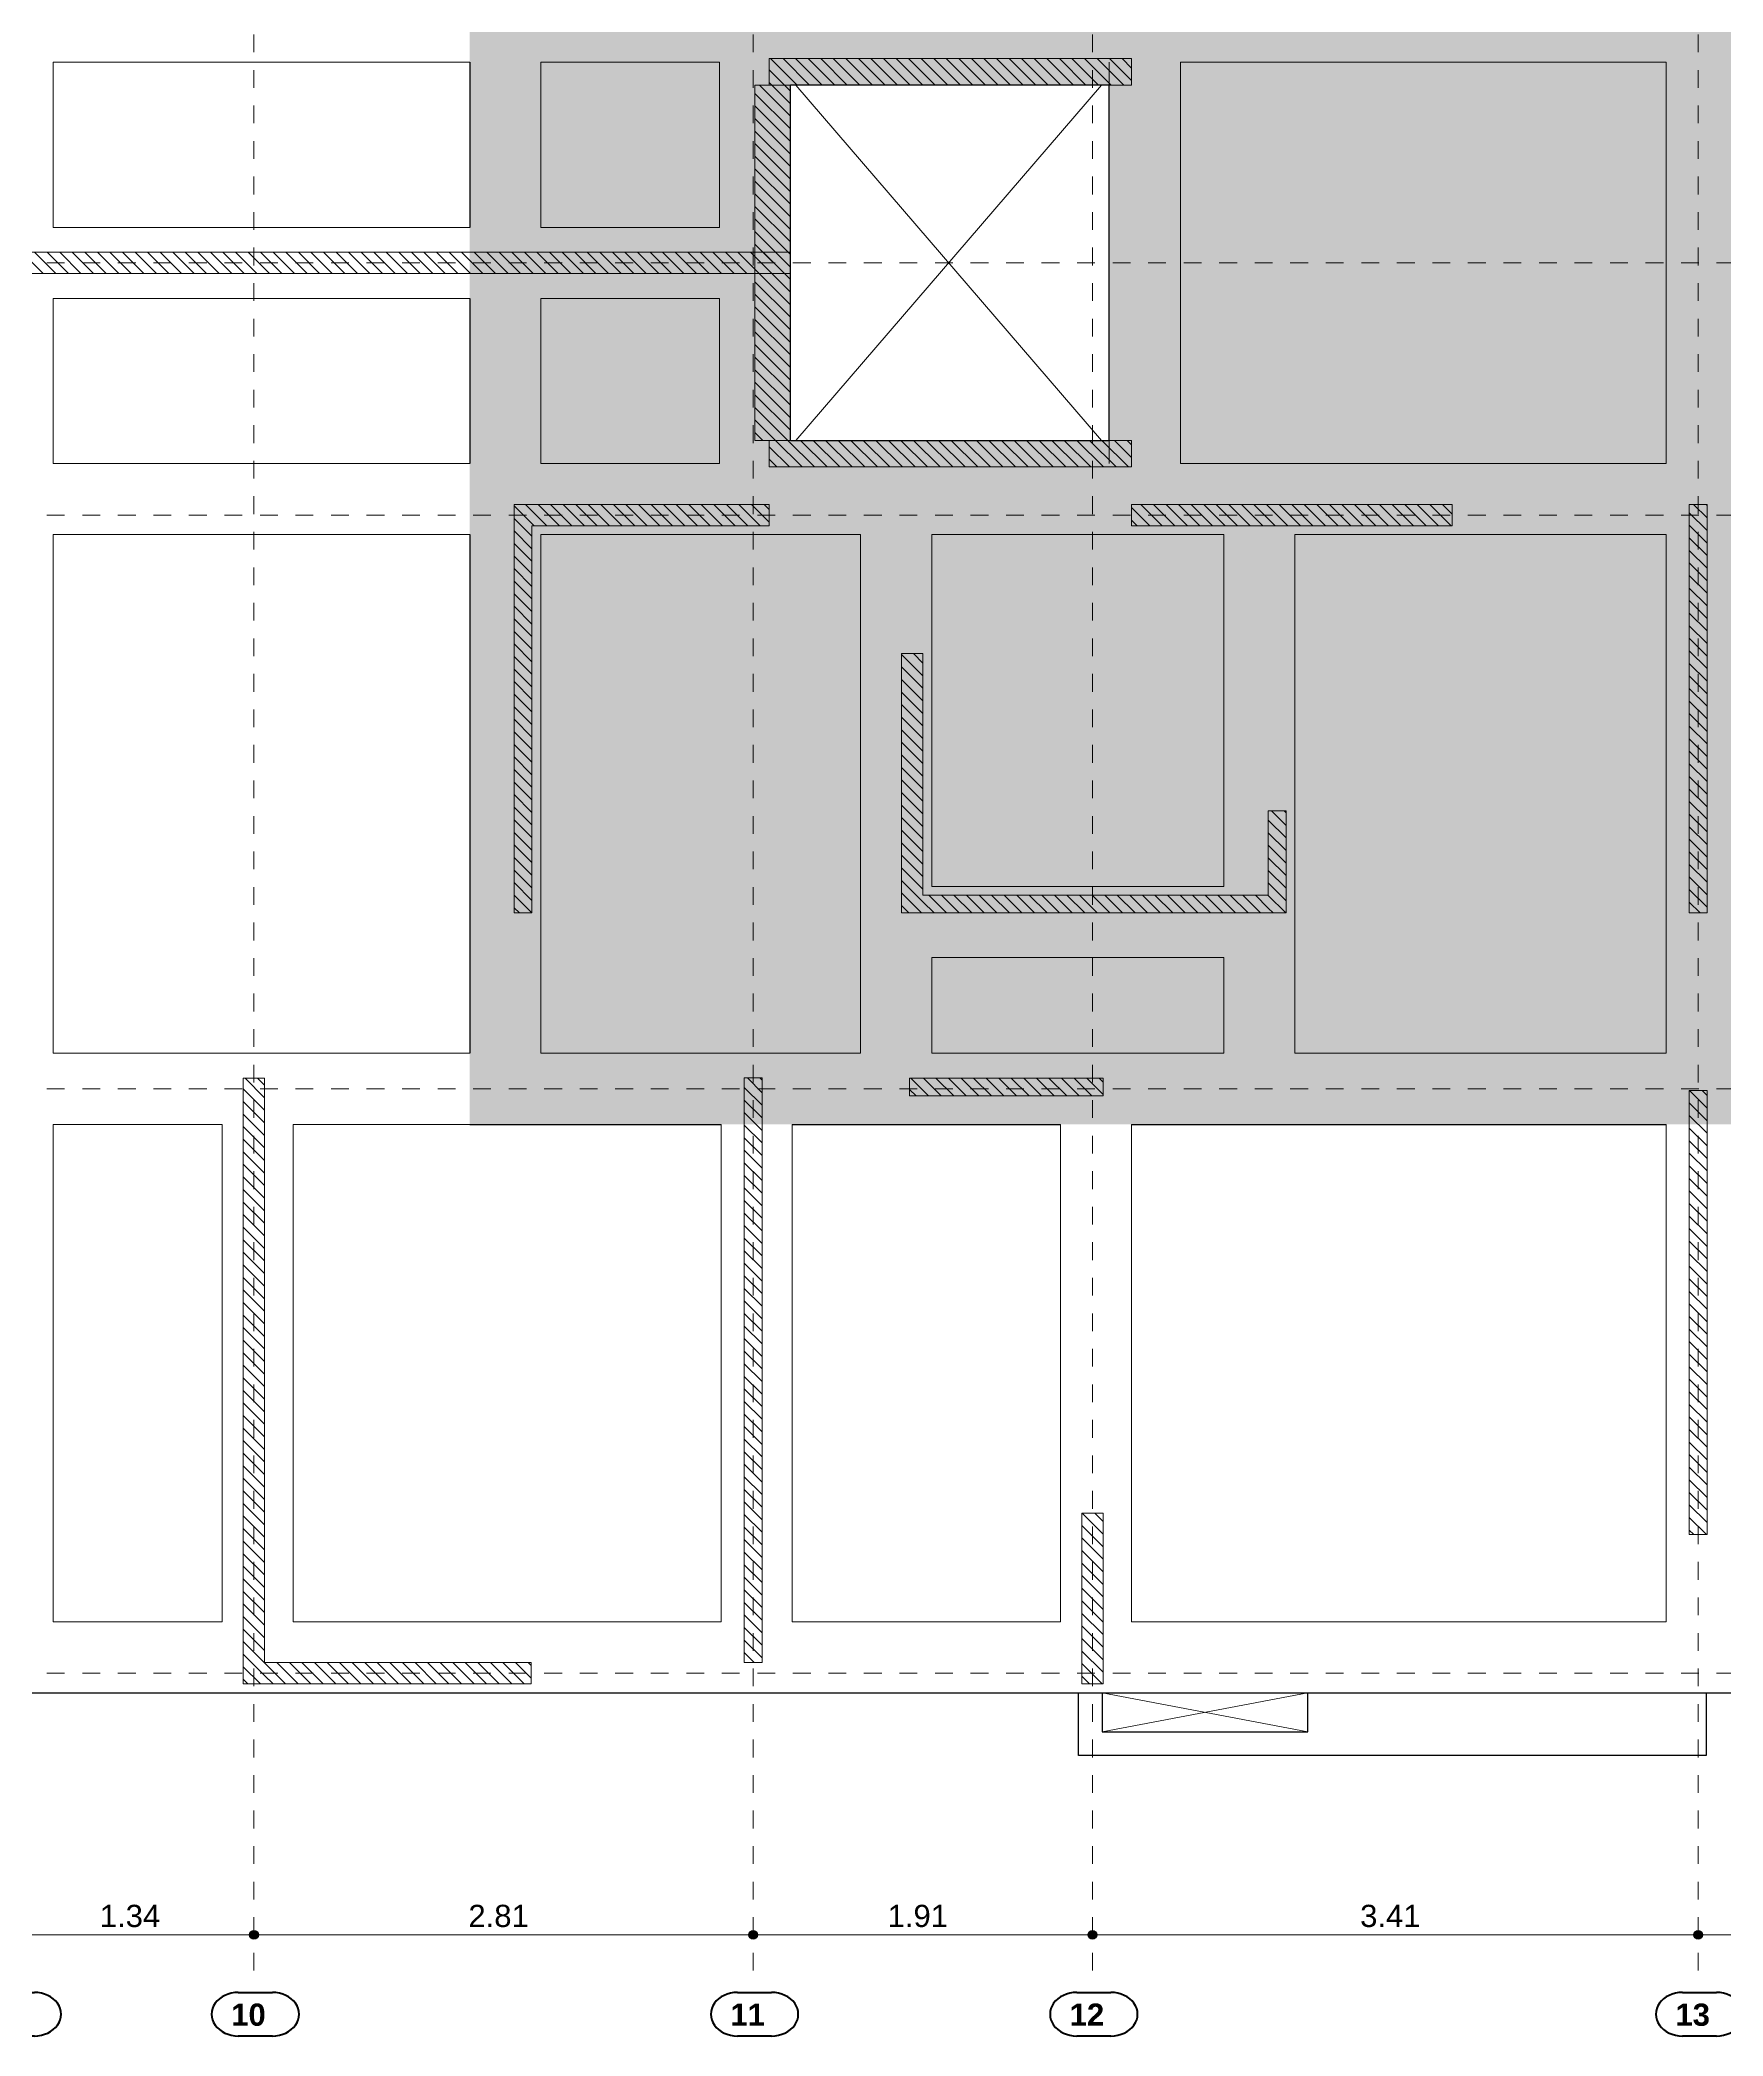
# Model space of a CAD drawing. Header units: metres. Extents: x 1.9 to 93.5, y 3.6 to 60.4.
# Drawn here: x 72.26 to 81.74, y 40.11 to 51.35 of the extents above; entities that cross this region are included whole.
import ezdxf

# ---------------------------------------------------------------- set-up
doc = ezdxf.new("R2010")
doc.units = ezdxf.units.M
doc.linetypes.add('-PYD PUNTEADO', pattern=[0.003177, 0.002118, -0.001059])
doc.linetypes.add('IMPORT-CENTER', pattern=[0.02, 0.0125, -0.0025, 0.0025, -0.0025])
for name, color, linetype, lineweight in [('ACHURADO-1', 8, 'Continuous', 9), ('CASETONES-1', 8, 'Continuous', 9), ('CONTORNO-1', 2, 'Continuous', 30), ('COTAS-2', 9, 'Continuous', 9), ('COTAS-50', 9, 'Continuous', 9), ('EJES-2', 1, 'IMPORT-CENTER', 9), ('MUROS-1', 8, 'Continuous', 9), ('MUROS-2', 8, '-PYD PUNTEADO', 9), ('TEXTEJES', 3, 'Continuous', 50), ('VARIOS', 8, 'Continuous', 9), ('VARIOS-1', 8, 'Continuous', 9)]:
    doc.layers.add(name, color=color, linetype=linetype, lineweight=lineweight)
doc.styles.add('Swis721 Ex BT_B_2', font='swisseb.ttf', dxfattribs={"height": 0.125})
doc.styles.add('Swis721 LtEx BT_4', font='swissel.ttf', dxfattribs={"height": 0.125})
doc.dimstyles.new('P_D-PLI-COT-EJE', dxfattribs={"dimscale": 0.3048, "dimtxt": 0.131878, "dimasz": 0.656168, "dimexe": 0.164042, "dimexo": 0.164042, "dimgap": 0.008202, "dimtad": 1, "dimrnd": 0.01, "dimzin": 0, "dimdsep": 46, "dimtxsty": 'Swis721 LtEx BT_4', "dimblk1": 'DOTSMALL', "dimblk2": 'DOTSMALL', "dimsah": 1, "dimcen": 0.09, "dimdle": 0.328084, "dimadec": 0, "dimazin": 0, "dimtfac": 1, "dimtdec": 4, "dimtix": 1, "dimtmove": 0, "dimatfit": 3, "dimfxl": 1, "dimtvp": 1, "dimtolj": 1, "dimtzin": 0, "dimarcsym": 2})
pattern_1 = [(315, (56.83287, 0), (0.03535534, 0.03535534), [])]

# ---------------------------------------------------------------- blocks, each defined once
blk = doc.blocks.new('Sobreancho h_1_00m - Sobreancho h_1_00m-3721884-LOS-1_4 - REFUERZO SUP_ CIMENTACIÓN LOSA SUP_')
at = {"layer": 'CASETONES-1'}
for p, q in [((21.449, 51.09), (21.449, 51.22)), ((21.449, 51.09), (21.449, 51.22)), ((21.449, 49.091), (21.449, 48.96)), ((21.449, 48.96), (21.449, 49.091))]:
    blk.add_line(p, q, dxfattribs=at)
blk = doc.blocks.new('Grid - P_D-DCA-EJE-VER-_1-75_-2560240-LOS-1_4 - REFUERZO SUP_ CIMENTACIÓN LOSA SUP_')
at = {"layer": 'TEXTEJES'}
for p, q in [((-0.00177, 0.00245), (0.00208, 0.00245)), ((-0.00177, -0.00245), (0.00208, -0.00245))]:
    blk.add_line(p, q, dxfattribs=at)
for centre, major_axis in [((-0.00177, 0), (-0.003, 0)), ((0.00208, 0), (0.003, 0))]:
    blk.add_ellipse(centre, major_axis=major_axis, ratio=0.817708, start_param=4.712389, end_param=7.853982, dxfattribs=at)
blk = doc.blocks.new('DIMBLOCK31-LOS-1_4 - REFUERZO SUP_ CIMENTACIÓN LOSA SUP_')
at = {"layer": 'COTAS-50', "lineweight": 25, "transparency": 16777216}
h = blk.add_hatch(color=256, dxfattribs=at)
edge = h.paths.add_edge_path()
edge.add_arc((72.127, 40.677), 0.025, 0, 360)
h = blk.add_hatch(color=256, dxfattribs=at)
edge = h.paths.add_edge_path()
edge.add_arc((73.467, 40.677), 0.025, 0, 360)
at = {"layer": 'COTAS-50', "transparency": 16777216}
for p, q in [((72.127, 40.663), (72.127, 40.727)), ((73.467, 40.663), (73.467, 40.727)), ((72.127, 40.677), (73.467, 40.677)), ((72.127, 40.677), (72.127, 40.663)), ((73.467, 40.677), (73.467, 40.663))]:
    blk.add_line(p, q, dxfattribs=at)
at = {"layer": 'COTAS-50', "lineweight": 25, "transparency": 16777216}
for centre in [(72.127, 40.677), (73.467, 40.677)]:
    blk.add_circle(centre, 0.025, dxfattribs=at)
at = {"layer": 'COTAS-50', "color": 0, "transparency": 16777216, "insert": (72.599, 40.846), "char_height": 0.125, "width": 0.47476, "attachment_point": 1, "line_spacing_factor": 0.989083, "style": 'Swis721 LtEx BT_4'}
blk.add_mtext('1.34', dxfattribs=at)
blk = doc.blocks.new('_DotSmall')
at = {"color": 0, "linetype": 'ByBlock', "const_width": 0.5}
blk.add_lwpolyline([(-0.0625, 0, 1), (0.0625, 0, 1)], format="xyb", close=True, dxfattribs=at)
blk = doc.blocks.new('DIMBLOCK32-LOS-1_4 - REFUERZO SUP_ CIMENTACIÓN LOSA SUP_')
at = {"layer": 'COTAS-50', "lineweight": 25, "transparency": 16777216}
h = blk.add_hatch(color=256, dxfattribs=at)
edge = h.paths.add_edge_path()
edge.add_arc((73.467, 40.677), 0.025, 0, 360)
h = blk.add_hatch(color=256, dxfattribs=at)
edge = h.paths.add_edge_path()
edge.add_arc((76.277, 40.677), 0.025, 0, 360)
at = {"layer": 'COTAS-50', "transparency": 16777216}
for p, q in [((73.467, 40.663), (73.467, 40.727)), ((76.277, 40.663), (76.277, 40.727)), ((73.467, 40.677), (76.277, 40.677)), ((73.467, 40.677), (73.467, 40.663)), ((76.277, 40.677), (76.277, 40.663))]:
    blk.add_line(p, q, dxfattribs=at)
at = {"layer": 'COTAS-50', "lineweight": 25, "transparency": 16777216}
for centre in [(73.467, 40.677), (76.277, 40.677)]:
    blk.add_circle(centre, 0.025, dxfattribs=at)
at = {"layer": 'COTAS-50', "color": 0, "transparency": 16777216, "insert": (74.674, 40.846), "char_height": 0.125, "width": 0.47476, "attachment_point": 1, "line_spacing_factor": 0.989083, "style": 'Swis721 LtEx BT_4'}
blk.add_mtext('2.81', dxfattribs=at)
blk = doc.blocks.new('DIMBLOCK33-LOS-1_4 - REFUERZO SUP_ CIMENTACIÓN LOSA SUP_')
at = {"layer": 'COTAS-50', "lineweight": 25, "transparency": 16777216}
h = blk.add_hatch(color=256, dxfattribs=at)
edge = h.paths.add_edge_path()
edge.add_arc((76.277, 40.677), 0.025, 0, 360)
h = blk.add_hatch(color=256, dxfattribs=at)
edge = h.paths.add_edge_path()
edge.add_arc((78.187, 40.677), 0.025, 0, 360)
at = {"layer": 'COTAS-50', "transparency": 16777216}
for p, q in [((76.277, 40.663), (76.277, 40.727)), ((78.187, 40.663), (78.187, 40.727)), ((76.277, 40.677), (78.187, 40.677)), ((76.277, 40.677), (76.277, 40.663)), ((78.187, 40.677), (78.187, 40.663))]:
    blk.add_line(p, q, dxfattribs=at)
at = {"layer": 'COTAS-50', "lineweight": 25, "transparency": 16777216}
for centre in [(76.277, 40.677), (78.187, 40.677)]:
    blk.add_circle(centre, 0.025, dxfattribs=at)
at = {"layer": 'COTAS-50', "color": 0, "transparency": 16777216, "insert": (77.034, 40.846), "char_height": 0.125, "width": 0.47476, "attachment_point": 1, "line_spacing_factor": 0.989083, "style": 'Swis721 LtEx BT_4'}
blk.add_mtext('1.91', dxfattribs=at)
blk = doc.blocks.new('DIMBLOCK34-LOS-1_4 - REFUERZO SUP_ CIMENTACIÓN LOSA SUP_')
at = {"layer": 'COTAS-50', "lineweight": 25, "transparency": 16777216}
h = blk.add_hatch(color=256, dxfattribs=at)
edge = h.paths.add_edge_path()
edge.add_arc((78.187, 40.677), 0.025, 0, 360)
h = blk.add_hatch(color=256, dxfattribs=at)
edge = h.paths.add_edge_path()
edge.add_arc((81.597, 40.677), 0.025, 0, 360)
at = {"layer": 'COTAS-50', "transparency": 16777216}
for p, q in [((78.187, 40.663), (78.187, 40.727)), ((81.597, 40.663), (81.597, 40.727)), ((78.187, 40.677), (81.597, 40.677)), ((78.187, 40.677), (78.187, 40.663)), ((81.597, 40.677), (81.597, 40.663))]:
    blk.add_line(p, q, dxfattribs=at)
at = {"layer": 'COTAS-50', "lineweight": 25, "transparency": 16777216}
for centre in [(78.187, 40.677), (81.597, 40.677)]:
    blk.add_circle(centre, 0.025, dxfattribs=at)
at = {"layer": 'COTAS-50', "color": 0, "transparency": 16777216, "insert": (79.694, 40.846), "char_height": 0.125, "width": 0.47476, "attachment_point": 1, "line_spacing_factor": 0.989083, "style": 'Swis721 LtEx BT_4'}
blk.add_mtext('3.41', dxfattribs=at)
blk = doc.blocks.new('DIMBLOCK35-LOS-1_4 - REFUERZO SUP_ CIMENTACIÓN LOSA SUP_')
at = {"layer": 'COTAS-50', "lineweight": 25, "transparency": 16777216}
h = blk.add_hatch(color=256, dxfattribs=at)
edge = h.paths.add_edge_path()
edge.add_arc((81.597, 40.677), 0.025, 0, 360)
h = blk.add_hatch(color=256, dxfattribs=at)
edge = h.paths.add_edge_path()
edge.add_arc((85.007, 40.677), 0.025, 0, 360)
at = {"layer": 'COTAS-50', "transparency": 16777216}
for p, q in [((81.597, 40.663), (81.597, 40.727)), ((85.007, 40.663), (85.007, 40.727)), ((81.597, 40.677), (85.007, 40.677)), ((81.597, 40.677), (81.597, 40.663)), ((85.007, 40.677), (85.007, 40.663))]:
    blk.add_line(p, q, dxfattribs=at)
at = {"layer": 'COTAS-50', "lineweight": 25, "transparency": 16777216}
for centre in [(81.597, 40.677), (85.007, 40.677)]:
    blk.add_circle(centre, 0.025, dxfattribs=at)
at = {"layer": 'COTAS-50', "color": 0, "transparency": 16777216, "insert": (83.104, 40.846), "char_height": 0.125, "width": 0.47476, "attachment_point": 1, "line_spacing_factor": 0.989083, "style": 'Swis721 LtEx BT_4'}
blk.add_mtext('3.41', dxfattribs=at)

msp = doc.modelspace()

# ---------------------------------------------------------------- hatches: boundary and pattern name
at = {"layer": 'ACHURADO-1'}
h = msp.add_hatch(dxfattribs=at)
h.set_pattern_fill('FP_2', color=256, style=0, pattern_type=2)
h.set_pattern_definition([(45, (56.83287, 0), (-0.11404925, 0.11404925), []), (45, (56.94692, 0), (-0.11404925, 0.11404925), [0.20161, -0.04032, 0.00168, -0.03865])])
h.paths.add_polyline_path([(55.992, 45.24), (69.572, 45.24), (69.572, 54.94), (55.742, 54.94), (55.742, 45.24)])
h.paths.add_polyline_path([(78.247, 45.24), (88.512, 45.24), (88.512, 54.94), (74.682, 54.94), (74.682, 45.24), (77.157, 45.24)])
h.paths.add_polyline_path([(56.922, 46.52), (56.142, 46.52), (56.142, 47.775), (56.922, 47.775), (56.922, 47.614)])
h.paths.add_polyline_path([(87.332, 46.52), (87.332, 47.775), (88.112, 47.775), (88.112, 46.52)])
h.paths.add_polyline_path([(86.957, 48.96), (86.957, 49.89), (87.657, 49.89), (87.657, 48.96)])
h.paths.add_polyline_path([(57.297, 48.96), (56.597, 48.96), (56.597, 49.89), (57.297, 49.89)])
h.paths.add_polyline_path([(78.282, 49.091), (76.487, 49.091), (76.487, 51.09), (78.282, 51.09), (78.282, 50.263)])
h.paths.add_polyline_path([(65.967, 49.091), (65.967, 51.09), (67.767, 51.09), (67.767, 49.091)])
h.paths.add_polyline_path([(87.657, 50.29), (86.957, 50.29), (86.957, 51.22), (87.657, 51.22)])
h.paths.add_polyline_path([(56.597, 50.29), (56.597, 51.22), (57.297, 51.22), (57.297, 50.29)])
h.paths.add_polyline_path([(75.082, 52.405), (75.082, 53.66), (75.862, 53.66), (75.862, 52.405)])
h.paths.add_polyline_path([(88.112, 52.405), (87.332, 52.405), (87.332, 53.66), (88.112, 53.66)])
h.paths.add_polyline_path([(68.392, 52.405), (68.392, 53.66), (69.172, 53.66), (69.172, 52.405)])
h.paths.add_polyline_path([(56.142, 52.405), (56.142, 53.66), (56.922, 53.66), (56.922, 52.405), (56.788, 52.405)])
h = msp.add_hatch(dxfattribs=at)
h.set_pattern_fill('FP_1', color=256, style=0, pattern_type=2)
h.set_pattern_definition(pattern_1)
h.paths.add_polyline_path([(76.367, 51.09), (78.407, 51.09), (78.407, 51.24), (76.367, 51.24)])
h = msp.add_hatch(dxfattribs=at)
h.set_pattern_fill('FP_1', color=256, style=0, pattern_type=2)
h.set_pattern_definition(pattern_1)
h.paths.add_polyline_path([(76.487, 50.03), (76.487, 50.15), (67.767, 50.15), (67.767, 50.03), (72.978, 50.03)])
h = msp.add_hatch(dxfattribs=at)
h.set_pattern_fill('FP_1', color=256, style=0, pattern_type=2)
h.set_pattern_definition(pattern_1)
h.paths.add_polyline_path([(76.367, 48.941), (78.407, 48.941), (78.407, 49.091), (76.367, 49.091)])
h = msp.add_hatch(dxfattribs=at)
h.set_pattern_fill('FP_1', color=256, style=0, pattern_type=2)
h.set_pattern_definition(pattern_1)
h.paths.add_polyline_path([(76.367, 48.61), (76.367, 48.73), (74.932, 48.73), (74.932, 48.61), (75.032, 48.61)])
h = msp.add_hatch(dxfattribs=at)
h.set_pattern_fill('FP_1', color=256, style=0, pattern_type=2)
h.set_pattern_definition(pattern_1)
h.paths.add_polyline_path([(80.212, 48.61), (80.212, 48.73), (78.407, 48.73), (78.407, 48.61)])
h = msp.add_hatch(dxfattribs=at)
h.set_pattern_fill('FP_1', color=256, style=0, pattern_type=2)
h.set_pattern_definition(pattern_1)
h.paths.add_polyline_path([(81.647, 46.43), (81.647, 48.73), (81.547, 48.73), (81.547, 46.43)])
h = msp.add_hatch(dxfattribs=at)
h.set_pattern_fill('FP_1', color=256, style=0, pattern_type=2)
h.set_pattern_definition(pattern_1)
h.paths.add_polyline_path([(75.032, 46.43), (75.032, 48.61), (74.932, 48.61), (74.932, 46.43)])
h = msp.add_hatch(dxfattribs=at)
h.set_pattern_fill('FP_1', color=256, style=0, pattern_type=2)
h.set_pattern_definition(pattern_1)
h.paths.add_polyline_path([(77.112, 46.43), (77.232, 46.43), (77.232, 47.89), (77.112, 47.89)])
h = msp.add_hatch(dxfattribs=at)
h.set_pattern_fill('FP_1', color=256, style=0, pattern_type=2)
h.set_pattern_definition(pattern_1)
h.paths.add_polyline_path([(79.177, 46.43), (79.277, 46.43), (79.277, 47.005), (79.177, 47.005), (79.177, 46.53)])
h = msp.add_hatch(dxfattribs=at)
h.set_pattern_fill('FP_1', color=256, style=0, pattern_type=2)
h.set_pattern_definition(pattern_1)
h.paths.add_polyline_path([(79.177, 46.43), (79.177, 46.53), (77.232, 46.53), (77.232, 46.43)])
h = msp.add_hatch(dxfattribs=at)
h.set_pattern_fill('FP_1', color=256, style=0, pattern_type=2)
h.set_pattern_definition(pattern_1)
h.paths.add_polyline_path([(73.527, 42.09), (73.527, 45.5), (73.407, 45.5), (73.407, 42.09)])
h = msp.add_hatch(dxfattribs=at)
h.set_pattern_fill('FP_1', color=256, style=0, pattern_type=2)
h.set_pattern_definition(pattern_1)
h.paths.add_polyline_path([(76.327, 42.21), (76.327, 45.501), (76.227, 45.501), (76.227, 42.21)])
h = msp.add_hatch(dxfattribs=at)
h.set_pattern_fill('FP_1', color=256, style=0, pattern_type=2)
h.set_pattern_definition(pattern_1)
h.paths.add_polyline_path([(77.157, 45.4), (78.247, 45.4), (78.247, 45.5), (77.157, 45.5)])
h = msp.add_hatch(dxfattribs=at)
h.set_pattern_fill('FP_1', color=256, style=0, pattern_type=2)
h.set_pattern_definition(pattern_1)
h.paths.add_polyline_path([(81.647, 42.93), (81.647, 45.43), (81.547, 45.43), (81.547, 42.93)])
h = msp.add_hatch(dxfattribs=at)
h.set_pattern_fill('FP_1', color=256, style=0, pattern_type=2)
h.set_pattern_definition(pattern_1)
h.paths.add_polyline_path([(78.247, 42.09), (78.247, 43.05), (78.127, 43.05), (78.127, 42.09)])
h = msp.add_hatch(dxfattribs=at)
h.set_pattern_fill('FP_1', color=256, style=0, pattern_type=2)
h.set_pattern_definition(pattern_1)
h.paths.add_polyline_path([(75.027, 42.09), (75.027, 42.21), (73.527, 42.21), (73.527, 42.09)])
at = {"layer": 'MUROS-2'}
h = msp.add_hatch(dxfattribs=at)
h.set_pattern_fill('FP_1', color=256, style=0, pattern_type=2)
h.set_pattern_definition(pattern_1)
h.paths.add_polyline_path([(76.487, 49.091), (76.487, 51.09), (76.287, 51.09), (76.287, 49.091), (76.367, 49.091)])

# ---------------------------------------------------------------- linework, layer by layer
at = {"layer": 'CASETONES-1'}
for p, q in [((74.682, 51.22), (72.337, 51.22)), ((72.337, 51.22), (74.682, 51.22)), ((72.337, 50.29), (72.337, 51.22)), ((72.337, 50.29), (72.337, 51.22)), ((74.682, 50.29), (74.682, 51.22)), ((76.087, 51.22), (75.082, 51.22)), ((75.082, 51.22), (76.087, 51.22)), ((75.082, 51.22), (75.082, 50.29)), ((75.082, 51.22), (75.082, 50.29)), ((76.087, 51.22), (76.087, 50.29)), ((76.087, 50.29), (76.087, 51.22)), ((78.282, 51.22), (78.282, 51.09)), ((78.282, 51.09), (78.282, 51.22)), ((81.417, 51.22), (78.682, 51.22)), ((78.682, 51.22), (81.417, 51.22)), ((78.682, 48.96), (78.682, 51.22)), ((78.682, 51.22), (78.682, 48.96)), ((81.417, 51.22), (81.417, 48.96)), ((81.417, 48.96), (81.417, 51.22)), ((72.337, 50.29), (74.682, 50.29)), ((74.682, 50.29), (72.337, 50.29)), ((75.082, 50.29), (76.087, 50.29)), ((76.087, 50.29), (75.082, 50.29)), ((72.337, 48.96), (72.337, 49.89)), ((72.337, 48.96), (72.337, 49.89)), ((74.682, 49.89), (72.337, 49.89)), ((72.337, 49.89), (74.682, 49.89)), ((74.682, 49.89), (74.682, 48.96)), ((75.082, 49.89), (76.087, 49.89)), ((76.087, 49.89), (75.082, 49.89)), ((75.082, 48.96), (75.082, 49.89)), ((75.082, 49.89), (75.082, 48.96)), ((76.087, 49.89), (76.087, 48.96)), ((76.087, 48.96), (76.087, 49.89)), ((78.282, 49.091), (78.282, 48.96)), ((78.282, 48.96), (78.282, 49.091)), ((74.682, 48.96), (72.337, 48.96)), ((74.682, 48.96), (72.337, 48.96)), ((75.082, 48.96), (76.087, 48.96)), ((75.082, 48.96), (76.087, 48.96)), ((78.682, 48.96), (81.417, 48.96)), ((78.682, 48.96), (81.417, 48.96)), ((72.337, 45.64), (72.337, 48.56)), ((72.337, 45.64), (72.337, 48.56)), ((72.337, 48.56), (74.682, 48.56)), ((74.682, 48.56), (72.337, 48.56)), ((74.682, 48.56), (74.682, 45.64)), ((75.082, 45.64), (75.082, 48.56)), ((75.082, 48.56), (75.082, 45.64)), ((76.882, 48.56), (75.082, 48.56)), ((76.882, 48.56), (75.082, 48.56)), ((76.882, 48.56), (76.882, 45.64)), ((76.882, 45.64), (76.882, 48.56)), ((77.282, 46.58), (77.282, 48.56)), ((77.282, 48.56), (77.282, 46.58)), ((78.927, 48.56), (77.282, 48.56)), ((78.927, 48.56), (77.282, 48.56)), ((78.927, 48.56), (78.927, 46.58)), ((78.927, 46.58), (78.927, 48.56)), ((79.327, 45.64), (79.327, 48.56)), ((79.327, 48.56), (79.327, 45.64)), ((81.417, 48.56), (79.327, 48.56)), ((81.417, 48.56), (79.327, 48.56)), ((81.417, 48.56), (81.417, 45.64)), ((81.417, 45.64), (81.417, 48.56)), ((78.927, 46.58), (77.282, 46.58)), ((77.282, 46.58), (78.927, 46.58)), ((77.282, 45.64), (77.282, 46.18)), ((77.282, 46.18), (77.282, 45.64)), ((77.282, 46.18), (78.927, 46.18)), ((78.927, 46.18), (77.282, 46.18)), ((78.927, 46.18), (78.927, 45.64)), ((78.927, 45.64), (78.927, 46.18)), ((74.682, 45.64), (72.337, 45.64)), ((72.337, 45.64), (74.682, 45.64)), ((76.882, 45.64), (75.082, 45.64)), ((75.082, 45.64), (76.882, 45.64)), ((78.927, 45.64), (77.282, 45.64)), ((77.282, 45.64), (78.927, 45.64)), ((81.417, 45.64), (79.327, 45.64)), ((79.327, 45.64), (81.417, 45.64)), ((73.287, 45.24), (72.337, 45.24)), ((72.337, 45.24), (73.287, 45.24)), ((72.337, 45.24), (72.337, 42.44)), ((72.337, 42.44), (72.337, 45.24)), ((73.287, 42.44), (73.287, 45.24)), ((73.287, 45.24), (73.287, 42.44)), ((74.682, 45.24), (73.687, 45.24)), ((73.687, 45.24), (74.682, 45.24)), ((73.687, 45.24), (73.687, 42.44)), ((73.687, 42.44), (73.687, 45.24)), ((74.682, 45.24), (76.097, 45.24)), ((76.097, 42.44), (76.097, 45.24)), ((76.097, 45.24), (76.097, 42.44)), ((76.497, 45.24), (78.007, 45.24)), ((76.497, 45.24), (76.497, 42.44)), ((76.497, 42.44), (76.497, 45.24)), ((78.007, 42.44), (78.007, 45.24)), ((78.007, 45.24), (78.007, 42.44)), ((78.407, 45.24), (81.417, 45.24)), ((78.407, 45.24), (78.407, 42.44)), ((78.407, 42.44), (78.407, 45.24)), ((81.417, 45.24), (81.417, 42.44)), ((81.417, 45.24), (81.417, 42.44)), ((72.337, 42.44), (73.287, 42.44)), ((73.287, 42.44), (72.337, 42.44)), ((73.687, 42.44), (76.097, 42.44)), ((76.097, 42.44), (73.687, 42.44)), ((76.497, 42.44), (78.007, 42.44)), ((78.007, 42.44), (76.497, 42.44)), ((78.407, 42.44), (81.417, 42.44)), ((81.417, 42.44), (78.407, 42.44)), ((78.242, 42.04), (78.109, 42.04)), ((81.641, 42.04), (79.399, 42.04))]:
    msp.add_line(p, q, dxfattribs=at)
at = {"layer": 'CONTORNO-1'}
for p, q in [((74.682, 51.22), (74.682, 50.29)), ((78.282, 51.09), (76.487, 51.09)), ((76.487, 49.091), (76.487, 51.09)), ((78.282, 49.091), (78.282, 51.09)), ((74.682, 49.89), (74.682, 48.96)), ((76.487, 49.091), (78.282, 49.091)), ((74.682, 48.56), (74.682, 45.64)), ((74.682, 45.24), (76.097, 45.24)), ((76.497, 45.24), (78.007, 45.24)), ((78.407, 45.24), (81.417, 45.24)), ((53.067, 42.04), (81.641, 42.04)), ((78.109, 41.686), (78.109, 42.04)), ((78.242, 42.04), (78.242, 41.819)), ((79.399, 41.819), (79.399, 42.04)), ((81.641, 42.04), (81.641, 41.686)), ((81.641, 42.04), (91.207, 42.04)), ((78.242, 41.819), (79.399, 41.819)), ((81.641, 41.686), (78.109, 41.686))]:
    msp.add_line(p, q, dxfattribs=at)
at = {"layer": 'EJES-2'}
for p, q in [((73.467, 40.476), (73.467, 60.05)), ((76.277, 40.476), (76.277, 60.05)), ((78.187, 40.476), (78.187, 60.05)), ((81.597, 40.476), (81.597, 60.05)), ((51.501, 50.09), (93.059, 50.09)), ((51.501, 48.67), (93.059, 48.67)), ((51.501, 45.44), (93.059, 45.44)), ((51.501, 42.15), (93.059, 42.15))]:
    msp.add_line(p, q, dxfattribs=at)
at = {"layer": 'MUROS-1'}
for p, q in [((78.407, 51.24), (76.367, 51.24)), ((76.367, 51.24), (76.367, 51.09)), ((78.407, 51.09), (78.407, 51.24)), ((76.287, 51.09), (78.407, 51.09)), ((76.487, 50.15), (72.187, 50.15)), ((72.187, 50.03), (76.487, 50.03)), ((78.407, 49.091), (76.287, 49.091)), ((76.367, 49.091), (76.367, 48.941)), ((78.407, 48.941), (78.407, 49.091)), ((76.367, 48.941), (78.407, 48.941)), ((74.932, 48.73), (74.932, 46.43)), ((76.367, 48.73), (74.932, 48.73)), ((76.367, 48.61), (76.367, 48.73)), ((80.212, 48.73), (78.407, 48.73)), ((78.407, 48.73), (78.407, 48.61)), ((80.212, 48.61), (80.212, 48.73)), ((81.647, 48.73), (81.547, 48.73)), ((81.547, 48.73), (81.547, 46.43)), ((81.647, 46.43), (81.647, 48.73)), ((75.032, 46.43), (75.032, 48.61)), ((75.032, 48.61), (76.367, 48.61)), ((78.407, 48.61), (80.212, 48.61)), ((77.112, 47.89), (77.112, 46.43)), ((77.232, 47.89), (77.112, 47.89)), ((77.232, 46.53), (77.232, 47.89)), ((79.277, 47.005), (79.177, 47.005)), ((79.177, 47.005), (79.177, 46.53)), ((79.277, 46.43), (79.277, 47.005)), ((79.177, 46.53), (77.232, 46.53)), ((74.932, 46.43), (75.032, 46.43)), ((77.112, 46.43), (79.277, 46.43)), ((81.547, 46.43), (81.647, 46.43)), ((73.527, 45.5), (73.407, 45.5)), ((73.407, 45.5), (73.407, 42.09)), ((73.527, 42.21), (73.527, 45.5)), ((76.327, 45.501), (76.227, 45.501)), ((76.227, 45.501), (76.227, 42.21)), ((76.327, 42.21), (76.327, 45.501)), ((78.247, 45.5), (77.157, 45.5)), ((77.157, 45.5), (77.157, 45.4)), ((78.247, 45.4), (78.247, 45.5)), ((81.647, 45.43), (81.547, 45.43)), ((81.547, 45.43), (81.547, 42.93)), ((81.647, 42.93), (81.647, 45.43)), ((77.157, 45.4), (78.247, 45.4)), ((78.247, 43.05), (78.127, 43.05)), ((78.127, 43.05), (78.127, 42.09)), ((78.247, 42.09), (78.247, 43.05)), ((81.547, 42.93), (81.647, 42.93)), ((75.027, 42.21), (73.527, 42.21)), ((75.027, 42.09), (75.027, 42.21)), ((76.227, 42.21), (76.327, 42.21)), ((73.407, 42.09), (75.027, 42.09)), ((78.127, 42.09), (78.247, 42.09))]:
    msp.add_line(p, q, dxfattribs=at)
at = {"layer": 'MUROS-2'}
for p, q in [((76.367, 51.09), (76.367, 51.24)), ((78.407, 51.24), (76.367, 51.24)), ((78.407, 51.24), (78.407, 51.09)), ((76.287, 51.09), (78.407, 51.09)), ((76.287, 51.09), (76.287, 49.091)), ((76.287, 49.091), (76.287, 51.09)), ((76.367, 51.09), (76.487, 51.09)), ((76.487, 51.09), (76.367, 51.09)), ((76.487, 50.03), (76.487, 51.09)), ((76.487, 50.15), (72.187, 50.15)), ((76.487, 50.03), (76.487, 50.15)), ((76.487, 49.091), (76.487, 50.15)), ((72.187, 50.03), (76.487, 50.03)), ((78.407, 49.091), (76.287, 49.091)), ((76.367, 48.941), (76.367, 49.091)), ((76.487, 49.091), (76.367, 49.091)), ((76.367, 49.091), (76.487, 49.091)), ((78.407, 49.091), (78.407, 48.941)), ((76.367, 48.941), (78.407, 48.941)), ((74.932, 48.73), (74.932, 46.43)), ((76.367, 48.73), (74.932, 48.73)), ((76.367, 48.73), (76.367, 48.61)), ((80.212, 48.73), (78.407, 48.73)), ((78.407, 48.61), (78.407, 48.73)), ((80.212, 48.73), (80.212, 48.61)), ((81.547, 48.73), (81.647, 48.73)), ((81.547, 48.73), (81.547, 46.43)), ((81.647, 46.43), (81.647, 48.73)), ((75.032, 46.43), (75.032, 48.61)), ((75.032, 48.61), (76.367, 48.61)), ((78.407, 48.61), (80.212, 48.61)), ((77.112, 47.89), (77.112, 46.43)), ((77.112, 47.89), (77.232, 47.89)), ((77.232, 46.53), (77.232, 47.89)), ((79.177, 47.005), (79.277, 47.005)), ((79.177, 47.005), (79.177, 46.53)), ((79.277, 46.43), (79.277, 47.005)), ((79.177, 46.53), (77.232, 46.53)), ((75.032, 46.43), (74.932, 46.43)), ((77.112, 46.43), (79.277, 46.43)), ((81.647, 46.43), (81.547, 46.43)), ((73.407, 45.5), (73.527, 45.5)), ((73.407, 45.5), (73.407, 42.09)), ((73.527, 42.21), (73.527, 45.5)), ((76.227, 45.501), (76.327, 45.501)), ((76.227, 45.501), (76.227, 42.21)), ((76.327, 42.21), (76.327, 45.501)), ((77.157, 45.4), (77.157, 45.5)), ((78.247, 45.5), (77.157, 45.5)), ((78.247, 45.5), (78.247, 45.4)), ((81.547, 45.43), (81.647, 45.43)), ((81.547, 45.43), (81.547, 42.93)), ((81.647, 42.93), (81.647, 45.43)), ((77.157, 45.4), (78.247, 45.4)), ((78.127, 43.05), (78.247, 43.05)), ((78.127, 43.05), (78.127, 42.09)), ((78.247, 42.09), (78.247, 43.05)), ((81.647, 42.93), (81.547, 42.93)), ((75.027, 42.21), (73.527, 42.21)), ((75.027, 42.21), (75.027, 42.09)), ((76.327, 42.21), (76.227, 42.21)), ((73.407, 42.09), (75.027, 42.09)), ((78.247, 42.09), (78.127, 42.09))]:
    msp.add_line(p, q, dxfattribs=at)
at = {"layer": 'VARIOS'}
for p, q in [((78.242, 42.04), (79.399, 41.819)), ((78.242, 41.819), (79.399, 42.04))]:
    msp.add_line(p, q, dxfattribs=at)
at = {"layer": 'VARIOS-1'}
for p, q in [((76.517, 49.091), (78.238, 51.09)), ((76.517, 51.09), (78.238, 49.091))]:
    msp.add_line(p, q, dxfattribs=at)

# ---------------------------------------------------------------- block references
at = {"layer": 'CASETONES-1'}
msp.add_blockref('Sobreancho h_1_00m - Sobreancho h_1_00m-3721884-LOS-1_4 - REFUERZO SUP_ CIMENTACIÓN LOSA SUP_', (56.833, 0), dxfattribs=at)
at = {"layer": 'TEXTEJES', "xscale": 49.99999999999998, "yscale": 49.99999999999998, "zscale": 49.99999999999998}
for p in [(72.127, 40.23), (73.467, 40.23), (76.277, 40.23), (78.187, 40.23), (81.597, 40.23)]:
    msp.add_blockref('Grid - P_D-DCA-EJE-VER-_1-75_-2560240-LOS-1_4 - REFUERZO SUP_ CIMENTACIÓN LOSA SUP_', p, dxfattribs=at)

# ---------------------------------------------------------------- texts
at = {"layer": 'TEXTEJES', "char_height": 0.125, "width": 0.31266, "attachment_point": 1, "style": 'Swis721 Ex BT_B_2'}
for s, insert in [('10', (73.339, 40.29)), ('11', (76.149, 40.29)), ('12', (78.059, 40.29)), ('13', (81.469, 40.29))]:
    msp.add_mtext(s, dxfattribs=dict(at, insert=insert))

# ---------------------------------------------------------------- dimensions: what is measured, and where the dimension line sits
at = {"layer": 'COTAS-2'}
for base, p1, p2, override, picture, middle in [((73.467, 40.677), (72.127, 40.713), (73.467, 40.713), {"dimpost": '<>', "dimfxl": 1.34}, 'DIMBLOCK31-LOS-1_4 - REFUERZO SUP_ CIMENTACIÓN LOSA SUP_', (72.797, 40.744)), ((76.277, 40.677), (73.467, 40.713), (76.277, 40.713), {"dimpost": '<>', "dimfxl": 2.809881}, 'DIMBLOCK32-LOS-1_4 - REFUERZO SUP_ CIMENTACIÓN LOSA SUP_', (74.872, 40.744)), ((78.187, 40.677), (76.277, 40.713), (78.187, 40.713), {"dimpost": '<>', "dimfxl": 1.91}, 'DIMBLOCK33-LOS-1_4 - REFUERZO SUP_ CIMENTACIÓN LOSA SUP_', (77.232, 40.744)), ((81.597, 40.677), (78.187, 40.713), (81.597, 40.713), {"dimpost": '<>', "dimfxl": 3.410119}, 'DIMBLOCK34-LOS-1_4 - REFUERZO SUP_ CIMENTACIÓN LOSA SUP_', (79.892, 40.744)), ((85.007, 40.677), (81.597, 40.713), (85.007, 40.713), {"dimpost": '<>', "dimfxl": 3.41}, 'DIMBLOCK35-LOS-1_4 - REFUERZO SUP_ CIMENTACIÓN LOSA SUP_', (83.302, 40.744))]:
    dim = msp.add_linear_dim(base=base, p1=p1, p2=p2, dimstyle='P_D-PLI-COT-EJE', override=override, dxfattribs=at)
    dim.commit()
    dim.dimension.update_dxf_attribs({"geometry": picture, "text_midpoint": middle})

doc.saveas('drawing.dxf')
